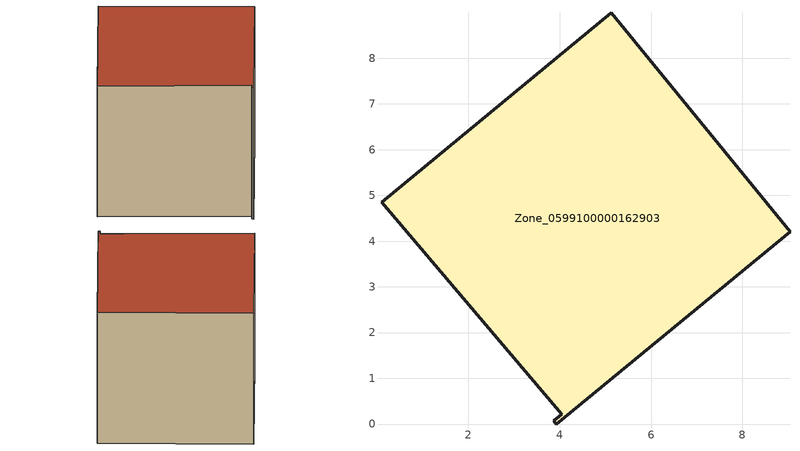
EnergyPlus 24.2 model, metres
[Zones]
Zone_0599100000162903
 floor ground (C_G): 3.87,0.07 4.05,0.22 0.1,4.86 5.13,8.99 9.04,4.21 3.93,0 z2.53
 wall outside (C_F): 9.04,4.21 5.13,8.99 0.1,4.86 4.05,0.22 3.87,0.07 3.93,0 9.04,4.21 z2.53:8.43
 roof outside (C_R): 4.05,0.22 3.87,0.07 3.93,0 9.04,4.21 5.13,8.99 0.1,4.86 z8.43
[BUILDING]
Pand.0599100000162903: North Axis=0; Terrain=City; Loads Convergence Tolerance Value=0.04; Temperature Convergence Tolerance Value=0.4; Solar Distribution=FullExterior; Maximum Number of Warmup Days=25; Minimum Number of Warmup Days=1
[Site:Location]
Rotterdam.The.Hague.AP_ZH_NLD Design_Conditions: Latitude=51.96; Longitude=4.45; Time Zone=1; Elevation=-4.5
[SITE:GROUNDTEMPERATURE:BUILDINGSURFACE]
18, 18, 18, 18, 18, 18, 18, 18, 18, 18, 18, 18
[MATERIAL] Thermal Absorptance=0.9; Solar Absorptance=0.7; Visible Absorptance=0.7
Name | Roughness | Thickness | Conductivity | Density | Specific Heat
G.TC.1946-1964 | MediumSmooth | 0.15 | 1 | 540 | 1210
F.TC.1946-1964 | Rough | 0.3 | 0.857143 | 1920 | 840
R.TC.1946-1964 | MediumRough | 0.2 | 0.235294 | 1500 | 1000
[CONSTRUCTION]
C_G: G.TC.1946-1964
C_F: F.TC.1946-1964
C_R: R.TC.1946-1964
[ZONE]
Zone_0599100000162903: Type=1; Multiplier=1; Ceiling Height=Autocalculate; Volume=Autocalculate; Floor Area=autocalculate; Part of Total Floor Area=Yes
[ZONEINFILTRATION:DESIGNFLOWRATE]
Infil_Zone_0599100000162903: Zone or ZoneList or Space or SpaceList=Zone_0599100000162903; Schedule=AlwaysOn; Design Flow Rate Calculation Method=Flow/Area; Flow Rate per Floor Area=0.003; Constant Term Coefficient=1; Temperature Term Coefficient=0; Velocity Term Coefficient=0; Velocity Squared Term Coefficient=0
[HVACTEMPLATE:ZONE:IDEALLOADSAIRSYSTEM]
Zone_0599100000162903: Maximum Heating Supply Air Temperature=50; Minimum Cooling Supply Air Temperature=13; Maximum Heating Supply Air Humidity Ratio=0.0156; Minimum Cooling Supply Air Humidity Ratio=0.0077; Heating Limit=NoLimit; Cooling Limit=NoLimit; Dehumidification Control Type=ConstantSensibleHeatRatio; Cooling Sensible Heat Ratio=0.7; Dehumidification Setpoint=60; Humidification Control Type=None; Humidification Setpoint=30; Outdoor Air Method=None; Outdoor Air Flow Rate per Person=0.00944; Outdoor Air Flow Rate per Zone Floor Area=0; Outdoor Air Flow Rate per Zone=0; Demand Controlled Ventilation Type=None; Outdoor Air Economizer Type=NoEconomizer; Heat Recovery Type=None; Sensible Heat Recovery Effectiveness=0.7; Latent Heat Recovery Effectiveness=0.65
[ZONECONTROL:THERMOSTAT]
ThermostatControl_Zone_0599100000162903: Zone or ZoneList=Zone_0599100000162903; Control Type Schedule=DualSetpointControlType; Control 1=Thermostat_Zone_0599100000162903; Temperature Difference Between Cutout And Setpoint=0
[THERMOSTATSETPOINT:DUALSETPOINT]
Thermostat_Zone_0599100000162903: Heating Setpoint Temperature Schedule=HeatingSetpoint_Zone_0599100000162903; Cooling Setpoint Temperature Schedule=CoolingSetpoint_Zone_0599100000162903
[SCHEDULE:COMPACT]
HeatingSetpoint_Zone_0599100000162903: Through: 12/31, For: AllDays, Until: 24:00, 21
CoolingSetpoint_Zone_0599100000162903: Through: 12/31, For: AllDays, Until: 24:00, 24
DualSetpointControlType: Through: 12/31, For: AllDays, Until: 24:00, 4
AlwaysOn: Through: 12/31, For: AllDays, Until: 24:00, 1
